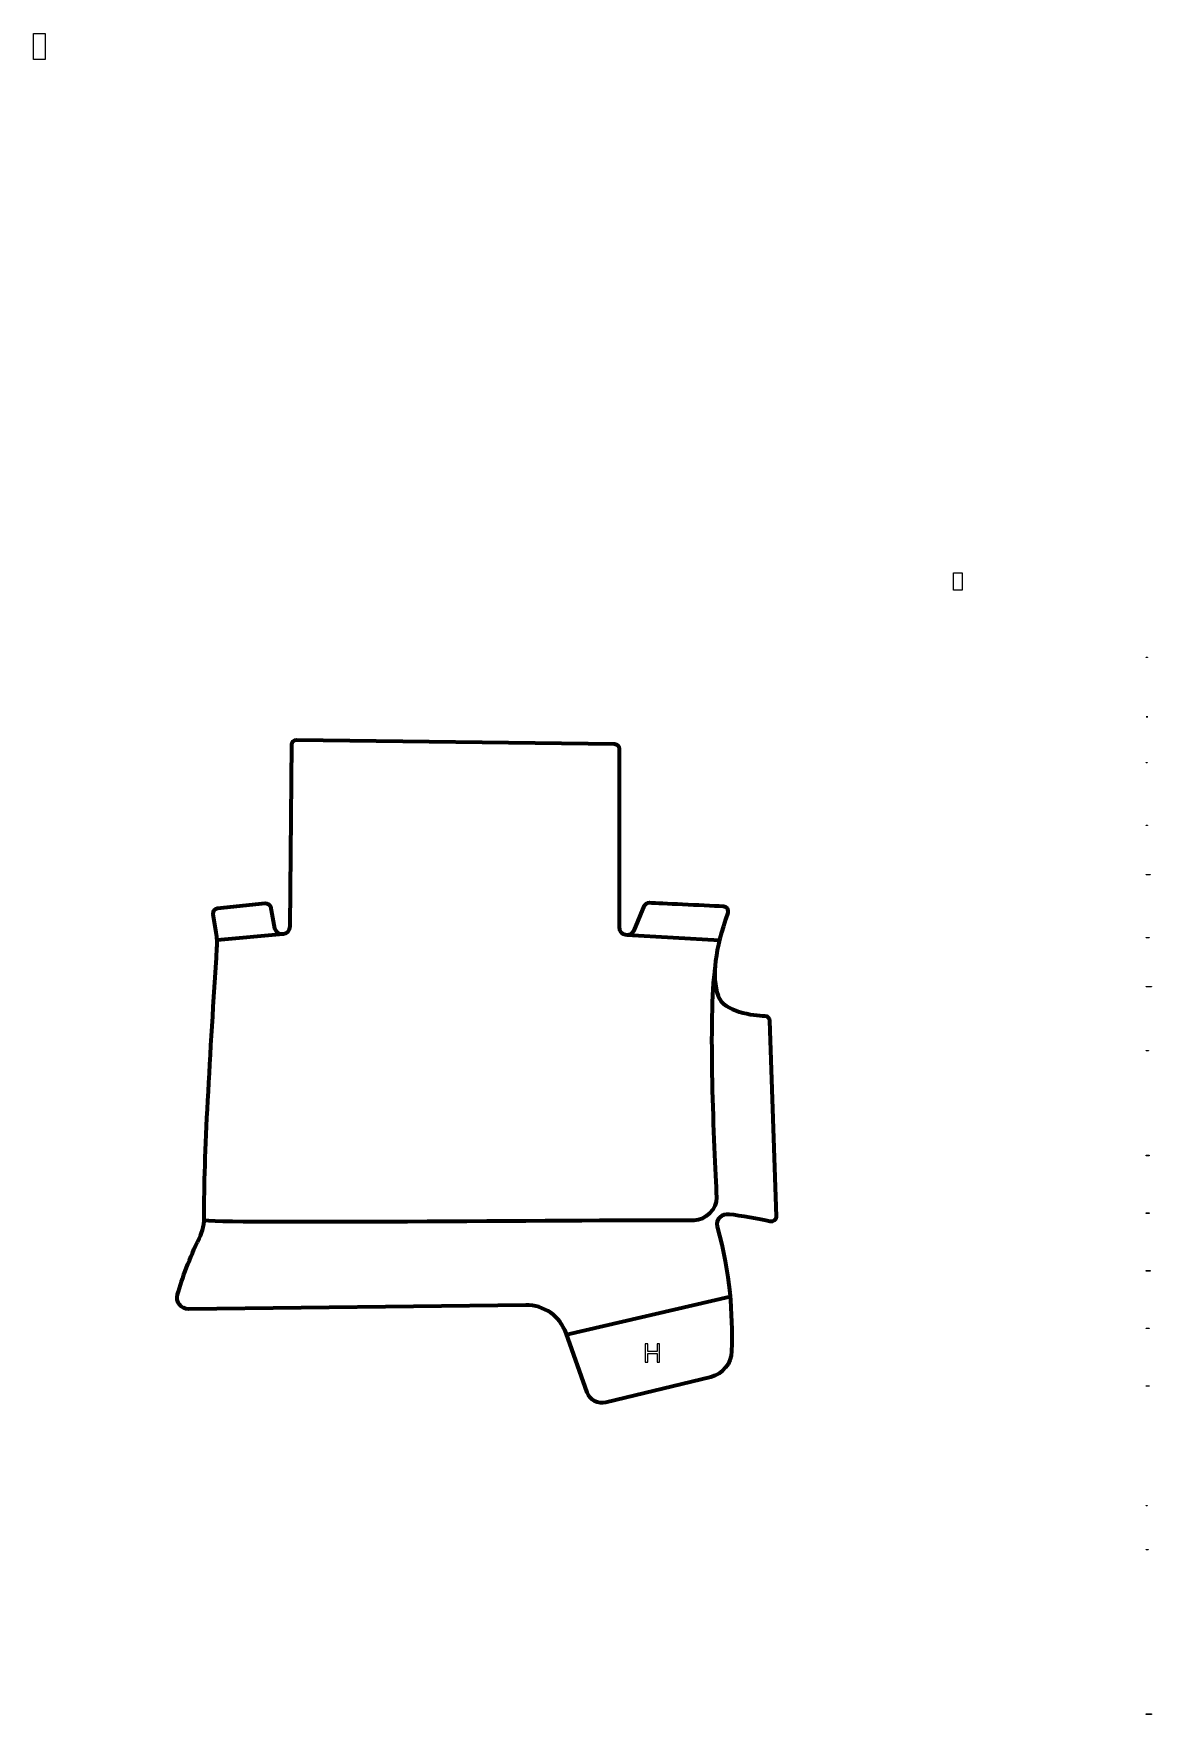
# Model space of a CAD drawing. Header units: millimetres. Extents: x -746 to 377, y -99 to 1588.
import ezdxf

# ---------------------------------------------------------------- set-up
doc = ezdxf.new("R2010")
doc.units = ezdxf.units.MM
doc.header["$MEASUREMENT"] = 0
doc.header["$XCLIPFRAME"] = 0
doc.layers.add('layer 1', color=7, linetype='Continuous', plot=False)
doc.layers.add('layer 2', color=7, linetype='Continuous')
doc.layers.add('layer 3', color=7, linetype='Continuous')
picture_1 = doc.add_image_def('image1.png', size_in_pixel=(45983, 89630))
picture_2 = doc.add_image_def('image2.png', size_in_pixel=(16160, 2324))
picture_3 = doc.add_image_def('image3.png', size_in_pixel=(15853, 2324))
picture_4 = doc.add_image_def('image4.png', size_in_pixel=(21947, 2324))
picture_5 = doc.add_image_def('image5.png', size_in_pixel=(16400, 2354))
picture_6 = doc.add_image_def('image6.png', size_in_pixel=(16659, 2354))
picture_7 = doc.add_image_def('image7.png', size_in_pixel=(11915, 1719))
picture_8 = doc.add_image_def('image8.png', size_in_pixel=(27768, 2395))
picture_9 = doc.add_image_def('image9.png', size_in_pixel=(16157, 1851))
picture_10 = doc.add_image_def('image10.png', size_in_pixel=(21444, 2382))
picture_11 = doc.add_image_def('image11.png', size_in_pixel=(7948, 1879))
picture_12 = doc.add_image_def('image12.png', size_in_pixel=(5230, 2367))
picture_13 = doc.add_image_def('image13.png', size_in_pixel=(9087, 1374))
picture_14 = doc.add_image_def('image14.png', size_in_pixel=(6372, 1851))
picture_15 = doc.add_image_def('image15.png', size_in_pixel=(5551, 1374))
picture_16 = doc.add_image_def('image16.png', size_in_pixel=(10464, 1889))
picture_17 = doc.add_image_def('image17.png', size_in_pixel=(26991, 2311))
picture_18 = doc.add_image_def('image18.png', size_in_pixel=(60864, 135253))

msp = doc.modelspace()

# ---------------------------------------------------------------- linework, layer by layer
at = {"layer": 'layer 1', "color": 142}
msp.add_open_spline([(-131.4, 254.4), (-131.4, 254.4), (-131.4, 272.6), (-131.4, 272.6), (-131.4, 272.6), (-129, 272.6), (-129, 272.6), (-129, 272.6), (-129, 265.1), (-129, 265.1), (-129, 265.1), (-119.6, 265.1), (-119.6, 265.1), (-119.6, 265.1), (-119.6, 272.6), (-119.6, 272.6), (-119.6, 272.6), (-117.2, 272.6), (-117.2, 272.6), (-117.2, 272.6), (-117.2, 254.4), (-117.2, 254.4), (-117.2, 254.4), (-119.6, 254.4), (-119.6, 254.4), (-119.6, 254.4), (-119.6, 262.9), (-119.6, 262.9), (-119.6, 262.9), (-129, 262.9), (-129, 262.9), (-129, 262.9), (-129, 254.4), (-129, 254.4), (-129, 254.4), (-131.4, 254.4), (-131.4, 254.4)], degree=3, knots=[0, 0, 0, 0, 0.083333, 0.083333, 0.083333, 0.166667, 0.166667, 0.166667, 0.25, 0.25, 0.25, 0.333333, 0.333333, 0.333333, 0.416667, 0.416667, 0.416667, 0.5, 0.5, 0.5, 0.583333, 0.583333, 0.583333, 0.666667, 0.666667, 0.666667, 0.75, 0.75, 0.75, 0.833333, 0.833333, 0.833333, 0.916667, 0.916667, 0.916667, 1, 1, 1, 1], dxfattribs=at)
at = {"layer": 'layer 2', "color": 12, "lineweight": 200}
msp.add_open_spline([(0.1, 400.5), (0.1, 400.5), (-6.5, 597.1), (-6.5, 597.1), (-6.6, 599.8), (-8.7, 601.9), (-11.3, 602), (-22.9, 602.5), (-52.5, 605.6), (-58.3, 622.2), (-65.1, 641.8), (-61.3, 668.5), (-48.6, 705.6), (-47.5, 708.8), (-49.7, 712.1), (-53, 712.2), (-75, 713.3), (-115.3, 715.2), (-127.3, 715.7), (-129.4, 715.8), (-131.3, 714.6), (-132.2, 712.7), (-132.2, 712.7), (-142.7, 687.7), (-142.7, 687.7), (-146.5, 680.2), (-157.8, 683), (-157.8, 691.4), (-157.8, 691.4), (-157.5, 870.1), (-157.5, 870.1), (-157.5, 872.8), (-159.7, 875), (-162.4, 875.1), (-162.4, 875.1), (-481.6, 879.3), (-481.6, 879.3), (-484.4, 879.4), (-486.6, 877.1), (-486.6, 874.4), (-486.6, 874.4), (-488.2, 692.1), (-488.2, 692.1), (-488.3, 683.1), (-500.9, 681.1), (-503.8, 689.7), (-503.8, 689.7), (-508, 711.7), (-508, 711.7), (-508.8, 713.9), (-511, 715.3), (-513.3, 715.1), (-513.3, 715.1), (-561, 710.1), (-561, 710.1), (-563.9, 709.8), (-565.9, 707.1), (-565.4, 704.3), (-565.4, 704.3), (-562.5, 685.7), (-562.5, 685.7), (-561.6, 680.6), (-561.4, 675.4), (-561.7, 670.2), (-568.2, 565.6), (-575.3, 456.1), (-574.4, 402), (-574.2, 393.8), (-576, 385.8), (-579.6, 378.5), (-589.3, 358.8), (-596.4, 339), (-601.3, 322.2), (-603.4, 314.8), (-597.8, 307.5), (-590.1, 307.6), (-590.1, 307.6), (-251.4, 311.7), (-251.4, 311.7), (-233.3, 311.8), (-217.1, 300.5), (-211, 283.5), (-211, 283.5), (-189.8, 224), (-189.8, 224), (-187.1, 216.3), (-178.9, 211.8), (-170.9, 213.8), (-170.9, 213.8), (-65.5, 239.4), (-65.5, 239.4), (-53.5, 242.3), (-44.9, 252.9), (-44.7, 265.3), (-43.9, 304.9), (-45.8, 341.3), (-59.1, 390.4), (-61.2, 397.8), (-54.5, 403.6), (-46.9, 402.7), (-36.4, 401.3), (-16.3, 397.8), (-6.3, 395.5), (-3, 394.8), (0.2, 397.1), (0.1, 400.5)], degree=3, knots=[0, 0, 0, 0, 0.028571, 0.028571, 0.028571, 0.057143, 0.057143, 0.057143, 0.085714, 0.085714, 0.085714, 0.114286, 0.114286, 0.114286, 0.142857, 0.142857, 0.142857, 0.171429, 0.171429, 0.171429, 0.2, 0.2, 0.2, 0.228571, 0.228571, 0.228571, 0.257143, 0.257143, 0.257143, 0.285714, 0.285714, 0.285714, 0.314286, 0.314286, 0.314286, 0.342857, 0.342857, 0.342857, 0.371429, 0.371429, 0.371429, 0.4, 0.4, 0.4, 0.428571, 0.428571, 0.428571, 0.457143, 0.457143, 0.457143, 0.485714, 0.485714, 0.485714, 0.514286, 0.514286, 0.514286, 0.542857, 0.542857, 0.542857, 0.571429, 0.571429, 0.571429, 0.6, 0.6, 0.6, 0.628571, 0.628571, 0.628571, 0.657143, 0.657143, 0.657143, 0.685714, 0.685714, 0.685714, 0.714286, 0.714286, 0.714286, 0.742857, 0.742857, 0.742857, 0.771429, 0.771429, 0.771429, 0.8, 0.8, 0.8, 0.828571, 0.828571, 0.828571, 0.857143, 0.857143, 0.857143, 0.885714, 0.885714, 0.885714, 0.914286, 0.914286, 0.914286, 0.942857, 0.942857, 0.942857, 0.971429, 0.971429, 0.971429, 1, 1, 1, 1], dxfattribs=at)
at = {"layer": 'layer 3', "color": 142, "lineweight": 200}
for points in [[(-495.4, 684.2), (-495.4, 684.2), (-561.6, 678), (-561.6, 678)], [(-149.9, 683.3), (-149.9, 683.3), (-56.8, 678), (-56.8, 678)], [(-46.2, 319.9), (-46.2, 319.9), (-210.4, 281.9), (-210.4, 281.9)]]:
    msp.add_open_spline(points, degree=3, dxfattribs=at)
msp.add_open_spline([(-61.4, 650.9), (-68.5, 601.3), (-62.5, 470.4), (-59.8, 419.6), (-59.2, 408.4), (-71.1, 396.5), (-82.4, 396.6), (-180.2, 397.1), (-535.7, 393.1), (-574.5, 396.4)], degree=3, knots=[0, 0, 0, 0, 0.333333, 0.333333, 0.333333, 0.666667, 0.666667, 0.666667, 1, 1, 1, 1], dxfattribs=at)

# ---------------------------------------------------------------- pictures from other files: only their frames are drawn
at = {"layer": 'layer 1'}
image = msp.add_image(picture_18, insert=(-735.7, -294.3), size_in_units=(845.3, 1878.5), dxfattribs=at)
image.set_boundary_path([(-736, -294), (110, 1584)])
image = msp.add_image(picture_1, insert=(175.6, -200.9), size_in_units=(638.7, 1244.9), dxfattribs=at)
image.set_boundary_path([(176, -201), (814, 1044)])
image = msp.add_image(picture_14, insert=(366.6, 949.8), size_in_units=(88.5, 25.7), dxfattribs=at)
image.set_boundary_path([(367, 950), (455, 976)])
image = msp.add_image(picture_13, insert=(366.6, 895.8), size_in_units=(126.2, 19.1), dxfattribs=at)
image.set_boundary_path([(367, 896), (493, 915)])
image = msp.add_image(picture_12, insert=(366.5, 835.3), size_in_units=(72.6, 32.9), dxfattribs=at)
image.set_boundary_path([(367, 835), (439, 868)])
image = msp.add_image(picture_11, insert=(366.6, 778.3), size_in_units=(110.4, 26.1), dxfattribs=at)
image.set_boundary_path([(367, 778), (477, 804)])
image = msp.add_image(picture_10, insert=(366.6, 721), size_in_units=(297.8, 33.1), dxfattribs=at)
image.set_boundary_path([(367, 721), (664, 754)])
image = msp.add_image(picture_9, insert=(366.6, 664.3), size_in_units=(224.4, 25.7), dxfattribs=at)
image.set_boundary_path([(367, 664), (591, 690)])
image = msp.add_image(picture_8, insert=(366.5, 606.7), size_in_units=(385.7, 33.3), dxfattribs=at)
image.set_boundary_path([(367, 607), (752, 640)])
image = msp.add_image(picture_7, insert=(366.6, 551), size_in_units=(165.5, 23.9), dxfattribs=at)
image.set_boundary_path([(367, 551), (532, 575)])
image = msp.add_image(picture_2, insert=(366.6, 435.8), size_in_units=(224.4, 32.3), dxfattribs=at)
image.set_boundary_path([(367, 436), (591, 468)])
image = msp.add_image(picture_3, insert=(366.6, 377.1), size_in_units=(220.2, 32.3), dxfattribs=at)
image.set_boundary_path([(367, 377), (587, 410)])
image = msp.add_image(picture_4, insert=(366.6, 318.4), size_in_units=(304.8, 32.3), dxfattribs=at)
image.set_boundary_path([(367, 318), (671, 350)])
image = msp.add_image(picture_5, insert=(366.6, 259.5), size_in_units=(227.8, 32.7), dxfattribs=at)
image.set_boundary_path([(367, 260), (594, 292)])
image = msp.add_image(picture_6, insert=(366.6, 200.8), size_in_units=(231.4, 32.7), dxfattribs=at)
image.set_boundary_path([(367, 201), (598, 234)])
image = msp.add_image(picture_15, insert=(366.5, 92.6), size_in_units=(77.1, 19.1), dxfattribs=at)
image.set_boundary_path([(367, 93), (444, 112)])
image = msp.add_image(picture_16, insert=(366.5, 40.7), size_in_units=(145.3, 26.2), dxfattribs=at)
image.set_boundary_path([(367, 41), (512, 67)])
image = msp.add_image(picture_17, insert=(366.7, -132.9), size_in_units=(374.9, 32.1), dxfattribs=at)
image.set_boundary_path([(367, -133), (742, -101)])

doc.saveas('drawing.dxf')
